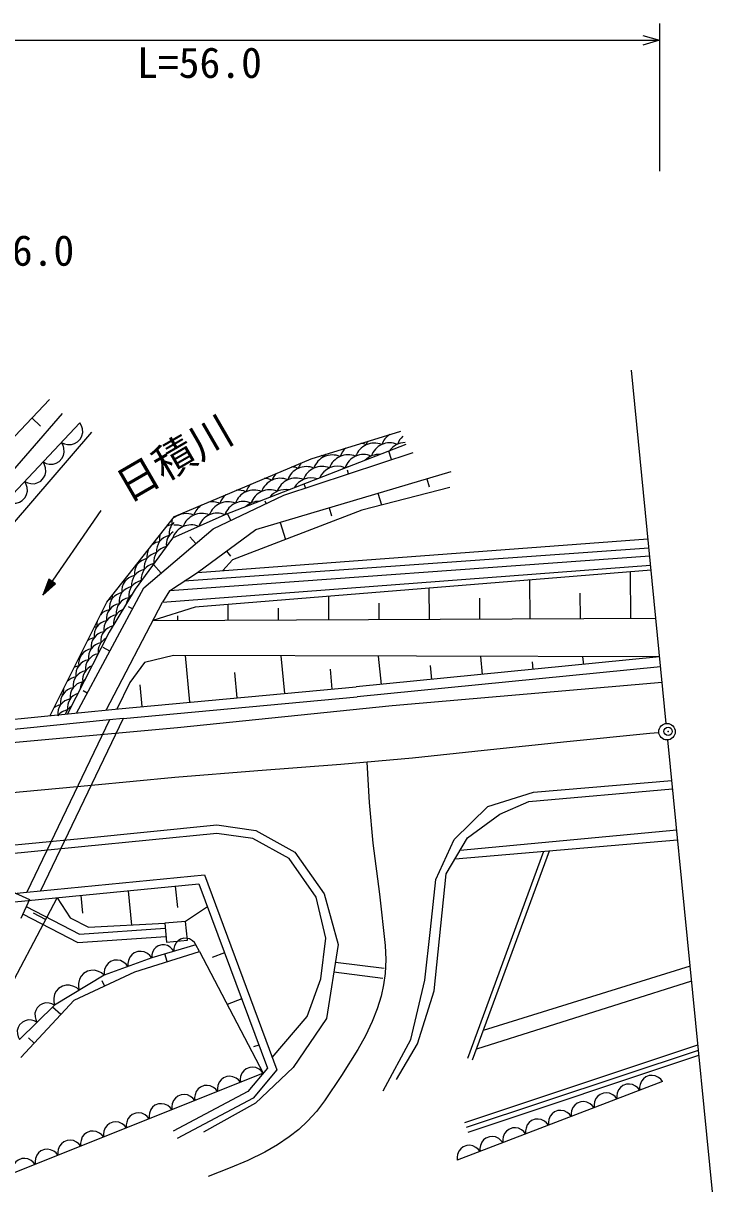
# Model space of a CAD drawing. Units: millimetres, scale not verified. Extents: x 40000 to 680000, y 20000 to 380000.
# Drawn here: x 525319 to 566568, y 269107 to 339808 of the extents above; entities that cross this region are included whole.
import ezdxf
from ezdxf.enums import TextEntityAlignment as Align

# ---------------------------------------------------------------- set-up
doc = ezdxf.new("R2010")
doc.units = ezdxf.units.MM
doc.header["$LTSCALE"] = 1000
doc.header["$PDMODE"] = 32
doc.header["$PDSIZE"] = 500
doc.linetypes.add('CHAIN', pattern=[18.5, 12, -1.5, 3.5, -1.5])
for name, color, linetype, lineweight in [('M-BGD', 7, 'Continuous', 25), ('M-BMK', 2, 'CHAIN', 13), ('M-BMK-OTRS', 5, 'Continuous', 25), ('M-BMK-SRVR', 3, 'Continuous', 25), ('M-STR-HTXT', 7, 'Continuous', 13), ('M-STR-STR1', 1, 'Continuous', 25)]:
    doc.layers.add(name, color=color, linetype=linetype, lineweight=lineweight)
doc.layers.add('M-OTRS', color=6, linetype='Continuous')
doc.styles.add('ＭＳ ゴシック', font='')
doc.styles.get('ＭＳ ゴシック').set_extended_font_data('MS Gothic')

msp = doc.modelspace()

# ---------------------------------------------------------------- linework, layer by layer
at = {"layer": 'M-BGD'}
for p, q in [((519643, 309665), (526869, 317309)), ((527629, 316472), (516221, 303314)), ((525812, 316200), (526332, 315705)), ((523180, 310045), (528694, 315902)), ((524661, 309813), (529414, 315340)), ((542532, 313756), (547912, 315414)), ((548207, 314603), (537374, 310403)), ((540911, 311582), (548649, 314124)), ((547360, 313701), (547192, 314210)), ((534352, 310292), (542532, 313756)), ((539230, 309508), (550926, 312993)), ((544780, 312853), (544706, 313077)), ((549464, 312558), (549609, 312070)), ((542201, 312006), (542122, 312244)), ((550839, 312035), (545568, 310684)), ((536674, 309555), (540911, 311582)), ((539852, 311075), (539782, 311221)), ((546540, 311686), (546748, 310987)), ((526462, 305576), (529964, 310645)), ((537374, 310403), (534242, 309002)), ((537733, 310062), (537539, 310467)), ((545568, 310684), (537836, 307701)), ((543616, 310815), (543758, 310339)), ((530299, 305170), (534352, 310292)), ((540692, 309944), (540997, 308920)), ((534242, 309002), (531994, 305944)), ((532510, 306018), (536674, 309555)), ((535633, 308671), (535280, 309085)), ((535723, 306938), (539230, 309508)), ((535723, 306938), (562710, 308968)), ((562765, 308407), (534934, 306426)), ((562813, 307924), (534046, 305849)), ((537836, 307701), (537254, 307053)), ((537476, 308223), (537703, 307914)), ((533551, 306902), (533104, 307427)), ((533632, 305165), (562867, 307374)), ((534046, 305849), (535723, 306938)), ((562897, 307078), (535584, 304874)), ((561674, 304197), (561661, 306978)), ((555649, 304169), (555639, 306492)), ((528491, 298528), (532510, 306018)), ((531994, 305944), (530446, 303365)), ((534046, 305849), (533632, 305165)), ((543600, 304113), (543594, 305521)), ((549625, 304141), (549616, 306006)), ((558662, 304183), (558655, 305714)), ((526917, 298370), (530299, 305170)), ((530259, 298705), (533632, 305165)), ((531834, 304759), (531602, 304883)), ((535584, 304874), (533057, 304064)), ((537576, 304085), (537571, 305035)), ((540588, 304099), (540585, 304806)), ((546613, 304127), (546608, 305109)), ((552637, 304155), (552631, 305412)), ((533057, 304064), (563180, 304204)), ((534564, 304071), (534562, 304356)), ((530446, 303365), (527945, 298473)), ((530483, 302241), (530091, 302451)), ((534297, 301968), (532553, 301553)), ((563409, 301887), (534297, 301968)), ((535268, 299175), (535009, 301966)), ((540959, 299702), (540751, 301950)), ((546743, 300246), (546577, 301934)), ((552803, 300843), (552697, 301916)), ((558863, 301439), (558818, 301899)), ((532553, 301553), (531681, 300348)), ((563409, 301887), (545228, 300097)), ((563467, 301290), (545285, 299500)), ((549773, 300544), (549691, 301373)), ((555833, 301141), (555788, 301601)), ((538113, 299438), (537973, 300950)), ((543805, 299965), (543695, 301151)), ((529132, 299723), (528893, 299851)), ((531681, 300348), (530896, 298769)), ((530999, 298779), (545228, 300097)), ((532422, 298911), (532301, 300220)), ((563559, 300363), (547392, 298953)), ((531282, 298203), (545285, 299500)), ((516997, 297374), (530999, 298779)), ((547392, 298953), (534526, 297636)), ((534526, 297636), (519902, 296318)), ((555859, 293798), (564139, 294484)), ((553127, 292924), (555859, 293798)), ((555580, 293225), (564187, 293993)), ((551105, 290957), (553127, 292924)), ((553829, 292474), (555580, 293225)), ((551912, 291057), (553829, 292474)), ((528737, 291024), (536897, 291824)), ((536886, 291321), (528786, 290526)), ((539056, 291015), (536886, 291321)), ((536897, 291824), (539217, 291498)), ((539217, 291498), (541569, 290205)), ((564431, 291521), (551460, 290300)), ((502834, 288456), (528737, 291024)), ((541226, 289823), (539056, 291015)), ((550012, 288552), (551105, 290957)), ((550620, 288890), (551912, 291057)), ((551160, 289796), (564488, 290943)), ((528786, 290526), (502884, 287959)), ((541569, 290205), (543311, 287708)), ((551922, 277864), (556480, 290254)), ((552204, 277760), (556810, 290282)), ((542846, 287500), (541226, 289823)), ((526322, 287872), (536154, 288839)), ((536154, 288839), (540485, 277169)), ((549684, 285574), (550012, 288552)), ((549911, 281887), (550620, 288890)), ((519363, 286685), (535820, 288303)), ((524401, 287946), (525672, 287355)), ((531574, 287886), (531775, 285833)), ((534404, 288164), (534531, 286875)), ((535820, 288303), (539915, 277266)), ((517643, 269107), (527327, 287468)), ((525672, 287355), (525149, 286232)), ((527327, 287468), (528104, 286261)), ((528743, 287608), (528847, 286549)), ((543427, 285055), (542846, 287500)), ((543311, 287708), (544161, 284678)), ((525251, 286504), (528559, 284778)), ((525482, 286947), (528665, 285286)), ((526636, 286157), (525903, 286543)), ((536332, 286924), (535018, 286054)), ((528104, 286261), (529197, 285700)), ((528665, 285286), (533805, 285641)), ((529197, 285700), (533777, 285936)), ((535018, 286054), (533777, 285936)), ((533777, 285936), (533884, 284811)), ((535125, 284929), (535018, 286054)), ((528559, 284778), (533839, 285142)), ((533884, 284811), (535125, 284929)), ((543121, 282610), (543427, 285055)), ((549356, 282541), (549684, 285574)), ((531974, 283041), (535845, 284252)), ((535639, 284646), (532989, 283873)), ((535845, 284252), (535639, 284646)), ((535845, 284252), (539665, 276967)), ((544161, 284678), (543458, 280246)), ((532989, 283873), (530146, 282824)), ((533910, 283646), (533768, 284100)), ((537355, 284164), (536620, 283892)), ((543992, 283616), (546912, 283242)), ((530146, 282824), (527165, 281030)), ((528340, 281327), (531974, 283041)), ((543898, 283023), (546835, 282647)), ((565236, 283361), (552848, 279512)), ((530157, 282184), (530015, 282486)), ((542296, 280348), (543121, 282610)), ((548509, 278989), (549356, 282541)), ((565323, 282478), (552441, 278406)), ((538379, 281405), (537507, 281082)), ((548911, 278719), (549911, 281887)), ((527165, 281030), (525068, 278988)), ((525149, 277900), (528340, 281327)), ((527543, 280470), (527056, 280924)), ((540214, 277898), (542296, 280348)), ((543458, 280246), (541471, 277312)), ((525947, 278757), (525604, 279076)), ((539403, 278646), (539092, 278531)), ((546842, 275901), (548509, 278989)), ((547660, 276593), (548911, 278719)), ((551745, 274009), (565700, 278651)), ((551840, 273724), (565730, 278345)), ((551934, 273439), (565761, 278039)), ((539915, 277266), (538750, 275868)), ((540485, 277169), (539071, 275473)), ((541471, 277312), (539209, 275173)), ((539665, 276967), (524647, 270956)), ((563583, 276468), (551287, 271758)), ((538750, 275868), (534274, 273492)), ((539071, 275473), (534508, 273050)), ((539209, 275173), (536092, 273430))]:
    msp.add_line(p, q, dxfattribs=at)
for points in [[(527591, 314730), (527767, 314647), (527948, 314610), (528184, 314603), (528376, 314666), (528549, 314762), (528720, 314943), (528806, 315122), (528857, 315317), (528836, 315553), (528785, 315728), (528694, 315902)], [(526488, 313559), (526665, 313476), (526845, 313439), (527081, 313432), (527273, 313494), (527446, 313591), (527617, 313772), (527703, 313951), (527754, 314146), (527733, 314382), (527682, 314557), (527591, 314730)], [(525386, 312388), (525562, 312305), (525742, 312267), (525978, 312260), (526170, 312323), (526344, 312419), (526514, 312601), (526600, 312780), (526651, 312975), (526630, 313210), (526579, 313385), (526488, 313559)], [(524283, 311216), (524459, 311133), (524639, 311096), (524876, 311089), (525067, 311152), (525241, 311248), (525412, 311430), (525497, 311609), (525548, 311804), (525527, 312039), (525476, 312214), (525386, 312388)], [(526521, 305661), (526842, 306499), (527191, 306258), (526522, 305663)], [(526910, 306224), (526809, 306078), (526889, 306238), (526931, 306210), (526809, 306078)], [(535639, 284646), (535544, 284784), (535427, 284890), (535256, 284998), (535087, 285035), (534917, 285039), (534711, 284979), (534570, 284884), (534447, 284762), (534361, 284579), (534322, 284428), (534314, 284260)], [(532989, 283873), (532875, 284017), (532739, 284124), (532543, 284229), (532355, 284257), (532168, 284249), (531948, 284167), (531801, 284053), (531676, 283910), (531595, 283702), (531564, 283533), (531568, 283349)], [(534314, 284260), (534220, 284398), (534103, 284504), (533931, 284612), (533762, 284649), (533592, 284653), (533386, 284593), (533245, 284498), (533123, 284376), (533036, 284192), (532998, 284041), (532989, 283873)], [(531568, 283349), (531454, 283493), (531318, 283600), (531121, 283705), (530933, 283733), (530747, 283724), (530526, 283643), (530379, 283528), (530254, 283385), (530173, 283178), (530143, 283009), (530146, 282824)], [(530146, 282824), (529987, 282962), (529810, 283054), (529566, 283130), (529348, 283121), (529140, 283071), (528909, 282932), (528767, 282771), (528657, 282583), (528610, 282332), (528612, 282135), (528656, 281927)], [(528656, 281927), (528497, 282065), (528320, 282157), (528076, 282233), (527858, 282224), (527649, 282174), (527418, 282035), (527277, 281874), (527167, 281686), (527120, 281435), (527122, 281238), (527165, 281030)], [(527165, 281030), (527009, 281113), (526846, 281154), (526631, 281170), (526455, 281120), (526293, 281039), (526131, 280881), (526046, 280722), (525992, 280547), (526002, 280332), (526041, 280171), (526116, 280009)], [(526116, 280009), (525960, 280092), (525797, 280133), (525583, 280148), (525406, 280099), (525244, 280018), (525082, 279860), (524997, 279701), (524943, 279525), (524953, 279310), (524992, 279149), (525068, 278988)], [(539665, 276967), (539551, 277103), (539416, 277204), (539223, 277300), (539040, 277322), (538859, 277309), (538647, 277225), (538507, 277109), (538390, 276967), (538317, 276764), (538292, 276599), (538300, 276420)], [(538300, 276420), (538186, 276557), (538051, 276657), (537857, 276754), (537675, 276776), (537494, 276763), (537282, 276678), (537142, 276563), (537025, 276421), (536952, 276217), (536926, 276053), (536935, 275874)], [(563583, 276468), (563472, 276606), (563339, 276707), (563148, 276807), (562966, 276831), (562786, 276821), (562574, 276740), (562433, 276627), (562314, 276487), (562239, 276286), (562211, 276123), (562217, 275945)], [(536935, 275874), (536821, 276010), (536685, 276111), (536492, 276208), (536309, 276229), (536128, 276216), (535917, 276132), (535777, 276016), (535659, 275874), (535586, 275671), (535561, 275506), (535569, 275328)], [(560851, 275421), (560739, 275559), (560606, 275661), (560415, 275760), (560234, 275784), (560053, 275774), (559842, 275693), (559701, 275580), (559582, 275441), (559506, 275239), (559479, 275076), (559484, 274898)], [(562217, 275945), (562105, 276082), (561972, 276184), (561782, 276283), (561600, 276308), (561420, 276297), (561208, 276216), (561067, 276104), (560948, 275964), (560873, 275763), (560845, 275599), (560851, 275421)], [(534204, 274781), (534090, 274918), (533955, 275018), (533762, 275115), (533579, 275137), (533398, 275124), (533186, 275039), (533046, 274924), (532929, 274782), (532856, 274578), (532831, 274414), (532839, 274235)], [(535569, 275328), (535455, 275464), (535320, 275564), (535127, 275661), (534944, 275683), (534763, 275670), (534551, 275585), (534411, 275470), (534294, 275328), (534221, 275125), (534196, 274960), (534204, 274781)], [(559484, 274898), (559373, 275035), (559240, 275137), (559049, 275237), (558867, 275261), (558687, 275251), (558475, 275170), (558335, 275057), (558216, 274917), (558140, 274716), (558112, 274553), (558118, 274375)], [(532839, 274235), (532725, 274371), (532590, 274472), (532396, 274569), (532213, 274590), (532032, 274577), (531821, 274493), (531681, 274377), (531564, 274235), (531491, 274032), (531465, 273867), (531474, 273688)], [(558118, 274375), (558007, 274512), (557874, 274614), (557683, 274713), (557501, 274738), (557321, 274727), (557109, 274646), (556968, 274534), (556849, 274394), (556774, 274193), (556746, 274029), (556752, 273851)], [(531474, 273688), (531359, 273825), (531224, 273925), (531031, 274022), (530848, 274044), (530667, 274031), (530456, 273946), (530316, 273831), (530198, 273689), (530125, 273485), (530100, 273321), (530108, 273142)], [(555385, 273328), (555274, 273465), (555141, 273567), (554950, 273666), (554769, 273691), (554588, 273681), (554377, 273600), (554236, 273487), (554117, 273347), (554041, 273146), (554014, 272983), (554019, 272805)], [(556752, 273851), (556640, 273989), (556507, 274091), (556316, 274190), (556135, 274214), (555955, 274204), (555743, 274123), (555602, 274010), (555483, 273871), (555407, 273669), (555380, 273506), (555385, 273328)], [(528743, 272596), (528629, 272732), (528494, 272832), (528300, 272929), (528118, 272951), (527937, 272938), (527725, 272853), (527585, 272738), (527468, 272596), (527395, 272393), (527369, 272228), (527378, 272049)], [(530108, 273142), (529994, 273279), (529859, 273379), (529666, 273476), (529483, 273498), (529302, 273485), (529090, 273400), (528950, 273284), (528833, 273142), (528760, 272939), (528735, 272774), (528743, 272596)], [(554019, 272805), (553908, 272942), (553775, 273044), (553584, 273143), (553402, 273168), (553222, 273157), (553010, 273076), (552869, 272963), (552751, 272824), (552675, 272623), (552647, 272459), (552653, 272281)], [(527378, 272049), (527264, 272186), (527128, 272286), (526935, 272383), (526752, 272405), (526571, 272392), (526360, 272307), (526220, 272192), (526102, 272050), (526029, 271846), (526004, 271682), (526012, 271503)], [(552653, 272281), (552541, 272419), (552408, 272521), (552218, 272620), (552036, 272644), (551856, 272634), (551644, 272553), (551503, 272440), (551384, 272301), (551309, 272099), (551281, 271936), (551287, 271758)], [(526012, 271503), (525898, 271639), (525763, 271740), (525570, 271837), (525387, 271858), (525206, 271845), (524994, 271761), (524855, 271645), (524737, 271503), (524664, 271300), (524639, 271135), (524647, 270956)]]:
    msp.add_lwpolyline(points, dxfattribs=at)
for points in [[(526462, 305576), (527237, 306257), (526825, 306541)], [(526579, 305745), (526851, 306447), (527139, 306248)], [(526636, 305827), (526861, 306395), (527087, 306239)], [(526694, 305912), (526870, 306343), (527035, 306229)], [(526751, 305994), (526880, 306291), (526983, 306219)]]:
    msp.add_lwpolyline(points, close=True, dxfattribs=at)
for centre, radius, start, end in [((546317, 313515), 1179, 67.40262, 160.77229), ((545383, 313503), 1179, 67.40262, 83.66491), ((546949, 314203), 1179, 149.31032, 160.77229), ((547251, 313527), 1179, 67.40262, 160.77229), ((547883, 314215), 1179, 122.4243, 160.77229), ((548185, 313539), 1179, 90.96302, 144.59278), ((548817, 314227), 1179, 132.15289, 160.77229), ((543817, 312803), 1179, 67.40262, 160.77229), ((542883, 312791), 1179, 67.40262, 77.59086), ((544449, 313491), 1179, 153.20225, 160.77229), ((544751, 312815), 1179, 67.40262, 160.77229), ((545383, 313503), 1179, 130.5957, 160.77229), ((545685, 312827), 1179, 67.40262, 160.77229), ((546619, 312839), 1179, 86.46752, 135.9206), ((542251, 312103), 1179, 67.40262, 160.77229), ((541317, 312090), 1179, 67.40262, 86.94845), ((542883, 312791), 1179, 142.50465, 160.77229), ((543185, 312115), 1179, 67.40262, 160.77229), ((544119, 312127), 1179, 67.40262, 156.37199), ((545053, 312139), 1179, 100.23671, 122.1514), ((540685, 311403), 1179, 67.40262, 160.77229), ((539751, 311390), 1179, 67.40262, 91.02864), ((541317, 312090), 1179, 138.94943, 160.77229), ((541619, 311415), 1179, 67.40262, 160.77229), ((542553, 311427), 1179, 72.30489, 150.08323), ((539119, 310702), 1179, 67.40262, 160.77229), ((538185, 310690), 1179, 67.40262, 96.0104), ((539751, 311390), 1179, 134.86923, 160.77229), ((540053, 310715), 1179, 67.40262, 160.77229), ((540987, 310727), 1179, 79.60383, 142.78428), ((536619, 309990), 1179, 67.40262, 103.19068), ((537553, 310002), 1179, 67.40262, 160.77229), ((538185, 310690), 1179, 129.88747, 160.77229), ((538487, 310014), 1179, 67.40262, 160.77229), ((539421, 310027), 1179, 88.90327, 133.48484), ((535052, 309290), 1179, 67.40262, 126.75036), ((535987, 309302), 1179, 67.40262, 160.77229), ((536619, 309990), 1179, 122.70719, 160.77229), ((536921, 309314), 1179, 67.40262, 160.77229), ((537855, 309326), 1179, 108.30066, 114.08745), ((534362, 308914), 913, 99.83759, 117.64816), ((534942, 309273), 913, 132.71207, 187.5351), ((535111, 309933), 913, 172.11591, 187.5351), ((535355, 308614), 1179, 67.40262, 160.77229), ((534420, 308602), 1179, 67.40262, 95.48717), ((534192, 308253), 913, 99.83759, 187.5351), ((534362, 308914), 913, 165.07526, 187.5351), ((534772, 308612), 913, 123.0863, 187.5351), ((533613, 307894), 913, 155.00912, 187.5351), ((533613, 307894), 913, 99.83759, 127.71429), ((534023, 307593), 913, 99.83759, 187.5351), ((532863, 306875), 913, 99.83759, 187.5351), ((533443, 307234), 913, 99.83759, 187.5351), ((532694, 306214), 913, 99.83759, 187.5351), ((533274, 306573), 913, 99.83759, 187.5351), ((532114, 305856), 913, 99.83759, 187.5351), ((531534, 305497), 913, 99.83759, 107.83859), ((532284, 306516), 913, 180.3327, 187.5351), ((532524, 305554), 913, 99.83759, 187.5351), ((531365, 304836), 913, 99.83759, 187.5351), ((531534, 305497), 913, 174.88483, 187.5351), ((531775, 304534), 913, 99.83759, 187.5351), ((531945, 305195), 913, 99.83759, 187.5351), ((532355, 304893), 913, 127.63577, 170.43671), ((531195, 304176), 913, 99.83759, 187.5351), ((530785, 304477), 913, 99.83759, 114.21759), ((530446, 303156), 913, 99.83759, 187.5351), ((530616, 303817), 913, 167.45465, 187.5351), ((530616, 303817), 913, 99.83759, 139.66064), ((531026, 303515), 913, 99.83759, 187.5351), ((531606, 303874), 913, 112.34537, 185.72711), ((530277, 302496), 913, 99.83759, 187.5351), ((529866, 302797), 913, 99.83759, 110.71323), ((530856, 302854), 913, 101.31119, 187.5351), ((529697, 302137), 913, 99.83759, 126.32312), ((530107, 301835), 913, 99.83759, 187.5351), ((530687, 302194), 913, 117.84628, 187.5351), ((529527, 301476), 913, 99.83759, 187.5351), ((529697, 302137), 913, 180.79214, 187.5351), ((529938, 301174), 913, 99.83759, 187.5351), ((530517, 301533), 913, 142.17377, 163.6669), ((528778, 300457), 913, 99.83759, 117.41516), ((529358, 300816), 913, 99.83759, 187.5351), ((529768, 300514), 913, 112.39624, 187.5351), ((528609, 299796), 913, 99.83759, 138.02774), ((529188, 300155), 913, 99.83759, 187.5351), ((529599, 299853), 913, 130.466, 175.37463), ((528439, 299136), 913, 99.83759, 187.5351), ((528609, 299796), 913, 169.08755, 187.5351), ((529019, 299494), 913, 99.83759, 187.5351), ((528270, 298475), 913, 99.83759, 186.96985), ((527859, 298777), 913, 99.83759, 110.10681), ((528850, 298834), 913, 107.4964, 187.5351), ((527690, 298116), 913, 99.83759, 125.43039), ((528100, 297814), 913, 99.83759, 142.86588), ((528680, 298173), 913, 122.9068, 162.98334)]:
    msp.add_arc(centre, radius, start, end, dxfattribs=at)
at = {"layer": 'M-BMK'}
for points in [[(464802, 287842), (469762, 288381), (474735, 288897), (479697, 289369), (484673, 289810), (489643, 290239), (494622, 290689), (499584, 291198), (504550, 291764), (509506, 292330), (514479, 292841), (519447, 293299), (524427, 293745), (529393, 294213), (534367, 294683), (539336, 295087), (544317, 295464), (548606, 295849), (552899, 296296), (557857, 296822), (562826, 297313), (563084, 297338), (563352, 297363)], [(545870, 295594), (546017, 293168), (546225, 290741), (546632, 287687), (546980, 284611), (547004, 283779), (546968, 282940), (546880, 282259), (546730, 281577), (546493, 280811), (546195, 280053), (545788, 279202), (545326, 278374), (544361, 276829), (543341, 275311), (542857, 274677), (542329, 274085), (541805, 273597), (541232, 273145), (540514, 272666), (539763, 272237), (538738, 271735), (537682, 271286), (537033, 271029), (536372, 270775)]]:
    msp.add_lwpolyline(points, dxfattribs=at)
at = {"layer": 'M-BMK-OTRS'}
for p, q in [((563801, 297909), (561716, 319053)), ((566568, 269855), (563899, 296914))]:
    msp.add_line(p, q, dxfattribs=at)
at = {"layer": 'M-BMK-SRVR'}
msp.add_circle((563850, 297411), 498, dxfattribs=at)
at = {"layer": 'M-OTRS'}
msp.add_point((563917, 297431), dxfattribs=at)
at = {"layer": 'M-STR-HTXT'}
for p, q in [((563402, 339808), (563402, 330981)), ((508773, 338808), (563402, 338808))]:
    msp.add_line(p, q, dxfattribs=at)
msp.add_lwpolyline([(562402, 339096), (563402, 338808), (562402, 338523)], dxfattribs=at)
at = {"layer": 'M-STR-STR1'}
for p, q in [((530467, 298123), (508283, 295876)), ((530467, 298123), (525507, 287792)), ((531283, 298205), (526322, 287872)), ((531282, 298203), (530467, 298123)), ((503661, 285753), (525507, 287792)), ((525507, 287792), (526322, 287872))]:
    msp.add_line(p, q, dxfattribs=at)

# ---------------------------------------------------------------- texts
at = {"layer": 'M-BGD', "style": 'ＭＳ ゴシック'}
msp.add_text('日積川', height=1833, rotation=30.1, dxfattribs=at).set_placement((531823, 310639), align=Align.BOTTOM_LEFT)
at = {"layer": 'M-STR-HTXT', "style": 'ＭＳ ゴシック'}
for s, p in [('L=56.0', (532111, 336007)), ('W=(10.0)6.0', (514636, 324760))]:
    msp.add_text(s, height=1833, dxfattribs=at).set_placement(p, align=Align.BOTTOM_LEFT)

doc.saveas('drawing.dxf')
